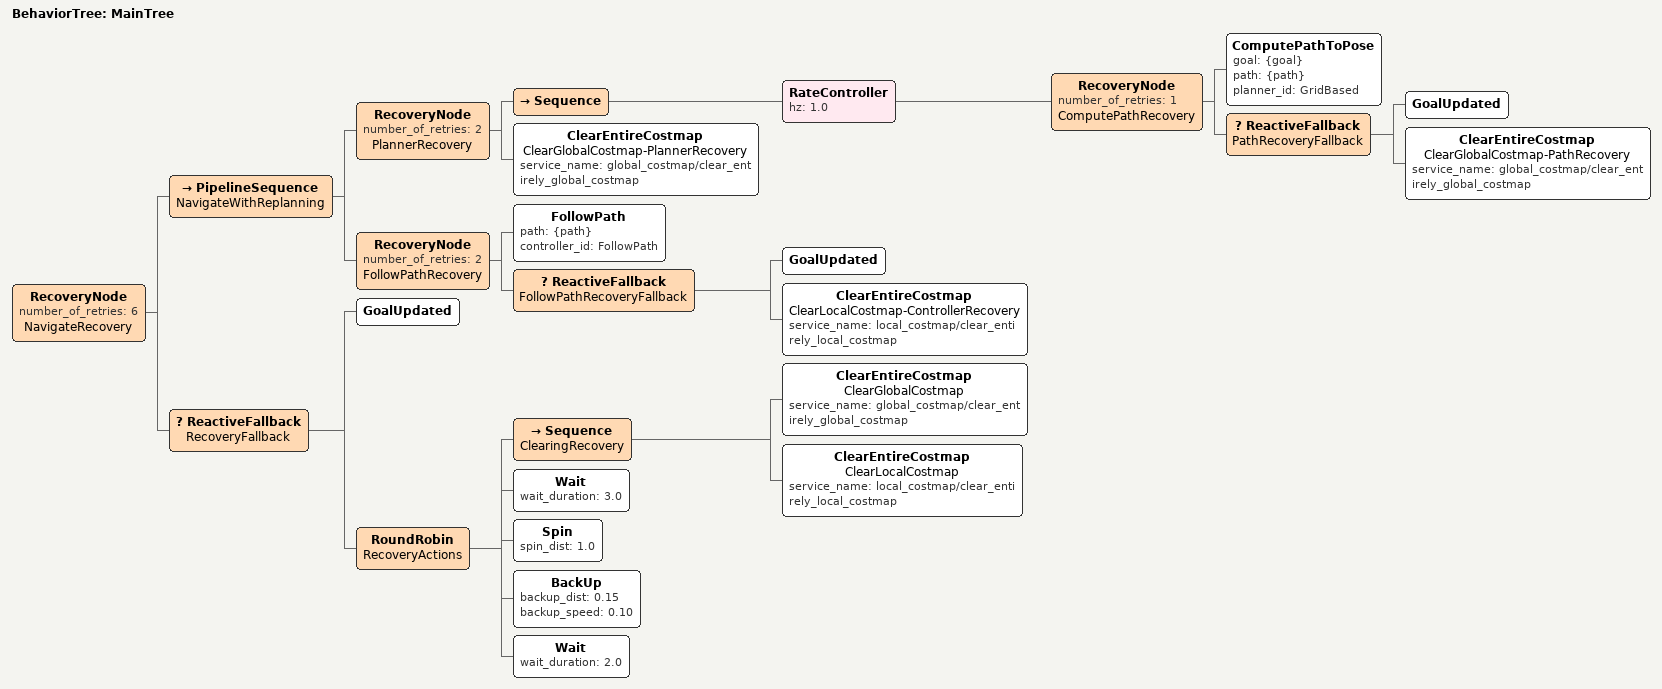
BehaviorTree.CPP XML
<root BTCPP_format="4" main_tree_to_execute="MainTree">
  <BehaviorTree ID="MainTree">
    <RecoveryNode number_of_retries="6" name="NavigateRecovery">
      <PipelineSequence name="NavigateWithReplanning">
        <!-- Check if goal is valid before planning -->
        <RecoveryNode number_of_retries="2" name="PlannerRecovery">
          <Sequence>
            <RateController hz="1.0">
              <RecoveryNode number_of_retries="1" name="ComputePathRecovery">
                <ComputePathToPose goal="{goal}" path="{path}" planner_id="GridBased"/>
                <ReactiveFallback name="PathRecoveryFallback">
                  <GoalUpdated/>
                  <ClearEntireCostmap name="ClearGlobalCostmap-PathRecovery"
                    service_name="global_costmap/clear_entirely_global_costmap"/>
                </ReactiveFallback>
              </RecoveryNode>
            </RateController>
          </Sequence>
          <ClearEntireCostmap name="ClearGlobalCostmap-PlannerRecovery"
            service_name="global_costmap/clear_entirely_global_costmap"/>
        </RecoveryNode>

        <!-- Follow the computed path with goal checking -->
        <RecoveryNode number_of_retries="2" name="FollowPathRecovery">
          <FollowPath path="{path}" controller_id="FollowPath"/>
          <ReactiveFallback name="FollowPathRecoveryFallback">
            <GoalUpdated/>
            <ClearEntireCostmap name="ClearLocalCostmap-ControllerRecovery"
              service_name="local_costmap/clear_entirely_local_costmap"/>
          </ReactiveFallback>
        </RecoveryNode>
      </PipelineSequence>

      <!-- Recovery Actions - executed in round-robin when navigation fails -->
      <ReactiveFallback name="RecoveryFallback">
        <GoalUpdated/>
        <RoundRobin name="RecoveryActions">
          <!-- Stage 1: Clear costmaps -->
          <Sequence name="ClearingRecovery">
            <ClearEntireCostmap name="ClearGlobalCostmap"
              service_name="global_costmap/clear_entirely_global_costmap"/>
            <ClearEntireCostmap name="ClearLocalCostmap"
              service_name="local_costmap/clear_entirely_local_costmap"/>
          </Sequence>
          <!-- Stage 2: Wait for dynamic obstacles to move -->
          <Wait wait_duration="3.0"/>
          <!-- Stage 3: Spin to look for alternatives (wheelchair-safe: slow spin) -->
          <Spin spin_dist="1.0"/>
          <!-- Stage 4: Backup (wheelchair-safe: short distance) -->
          <BackUp backup_dist="0.15" backup_speed="0.10"/>
          <!-- Stage 5: Another wait after backup -->
          <Wait wait_duration="2.0"/>
        </RoundRobin>
      </ReactiveFallback>
    </RecoveryNode>
  </BehaviorTree>
</root>
